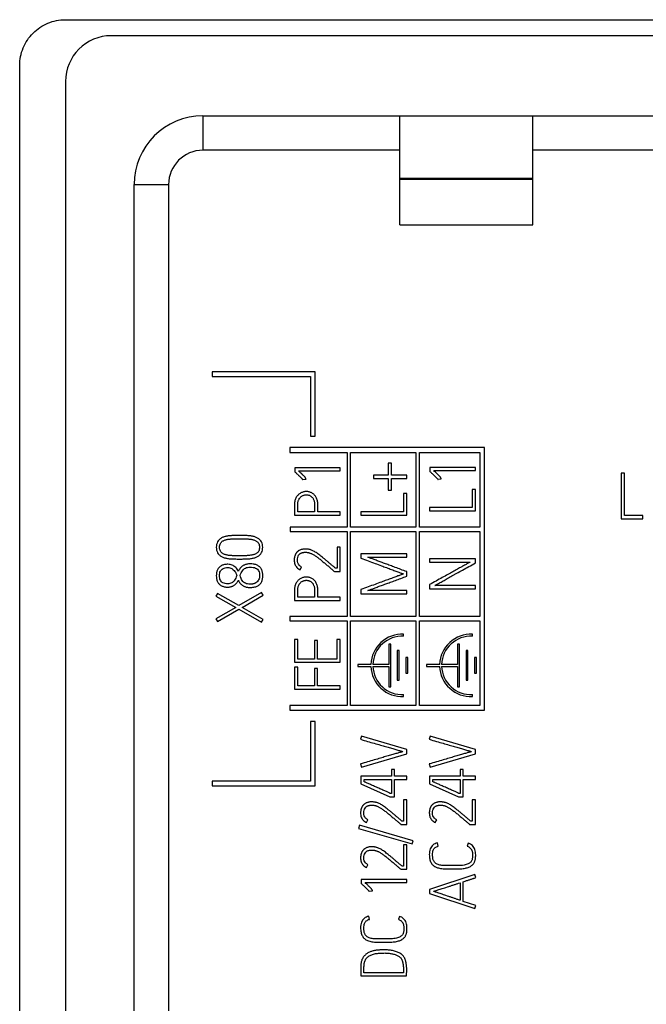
# Model space of a CAD drawing. Extents: x 0 to 594, y 0 to 420.
# Drawn here: x 399.5 to 426.86, y 274.52 to 317.52 of the extents above; entities that cross this region are included whole.
import ezdxf

# ---------------------------------------------------------------- set-up
doc = ezdxf.new("R2010")
doc.units = 0
doc.header["$LTSCALE"] = 32.67
doc.layers.add('15000_BACK', color=7, linetype='CONTINUOUS')
doc.layers.add('15500_BACK_LABELING', color=7, linetype='CONTINUOUS')

msp = doc.modelspace()

# ---------------------------------------------------------------- linework, layer by layer
at = {"layer": '15000_BACK', "color": 7, "linetype": 'CONTINUOUS'}
for p, q in [((401.49, 317.52), (525.706, 317.52)), ((524.198, 316.82), (403.498, 316.82)), ((399.498, 233.52), (399.498, 315.52)), ((401.498, 314.82), (401.498, 234.22)), ((407.498, 313.32), (519.698, 313.32)), ((407.498, 313.32), (407.498, 311.82)), ((416.098, 308.557), (416.098, 313.32)), ((421.898, 308.557), (421.898, 313.32)), ((416.098, 311.82), (407.498, 311.82)), ((505.098, 311.82), (421.898, 311.82)), ((416.098, 310.601), (421.898, 310.601)), ((416.098, 310.556), (421.898, 310.556)), ((404.498, 310.32), (405.998, 310.32)), ((404.498, 238.72), (404.498, 310.32)), ((405.998, 310.32), (405.998, 238.72)), ((416.098, 308.557), (421.898, 308.557))]:
    msp.add_line(p, q, dxfattribs=at)
for centre, radius in [((403.498, 314.82), 2), ((407.498, 310.32), 3), ((407.498, 310.32), 1.5)]:
    msp.add_arc(centre, radius, 90, 180, dxfattribs=at)
at = {"layer": '15000_BACK', "color": 7, "linetype": 'CONTINUOUS', "start_tangent": (0, 3.147849), "end_tangent": (3.134901, 0)}
msp.add_spline([(399.498, 315.52), (399.536, 315.911), (399.649, 316.286), (399.833, 316.632), (400.081, 316.935), (400.382, 317.183), (400.727, 317.368), (401.1, 317.481), (401.49, 317.52)], degree=3, dxfattribs=at)
at = {"layer": '15500_BACK_LABELING', "color": 7, "linetype": 'CONTINUOUS'}
for p, q in [((412.395, 302.135), (407.895, 302.135)), ((407.895, 302.135), (407.895, 301.935)), ((407.895, 301.935), (412.195, 301.935)), ((412.195, 301.935), (412.195, 299.335)), ((412.395, 299.335), (412.395, 302.135)), ((412.195, 299.335), (412.395, 299.335)), ((419.795, 298.835), (411.295, 298.835)), ((411.295, 298.835), (411.295, 298.625)), ((411.295, 298.625), (413.795, 298.625)), ((413.795, 298.625), (413.795, 295.364)), ((413.944, 298.625), (416.795, 298.625)), ((413.944, 295.364), (413.944, 298.625)), ((416.795, 298.625), (416.795, 295.364)), ((416.952, 298.625), (419.595, 298.625)), ((416.952, 295.364), (416.952, 298.625)), ((419.595, 298.625), (419.595, 295.364)), ((419.795, 287.364), (419.795, 298.835)), ((415.735, 298.153), (415.593, 298.153)), ((415.593, 298.153), (415.593, 297.626)), ((415.735, 297.626), (415.735, 298.153)), ((413.498, 297.952), (411.506, 297.952)), ((411.506, 297.952), (411.506, 297.777)), ((411.506, 297.777), (411.528, 297.757)), ((411.678, 297.813), (413.498, 297.813)), ((413.498, 297.813), (413.498, 297.952)), ((415.593, 297.626), (414.95, 297.626)), ((414.95, 297.626), (414.95, 297.487)), ((416.395, 297.626), (415.735, 297.626)), ((416.395, 297.487), (416.395, 297.626)), ((419.398, 297.966), (417.406, 297.966)), ((417.406, 297.966), (417.406, 297.791)), ((417.406, 297.791), (417.428, 297.772)), ((417.578, 297.827), (419.398, 297.827)), ((419.398, 297.827), (419.398, 297.966)), ((425.908, 297.717), (425.767, 297.717)), ((425.767, 297.717), (425.767, 295.72)), ((425.908, 295.861), (425.908, 297.717)), ((411.858, 297.441), (412, 297.45)), ((411.864, 297.425), (411.858, 297.441)), ((414.95, 297.487), (415.593, 297.487)), ((415.593, 297.487), (415.593, 296.966)), ((415.735, 297.487), (416.395, 297.487)), ((415.735, 296.966), (415.735, 297.487)), ((417.758, 297.455), (417.9, 297.464)), ((417.764, 297.439), (417.758, 297.455)), ((415.593, 296.966), (415.735, 296.966)), ((416.395, 296.821), (416.254, 296.821)), ((416.254, 296.821), (416.254, 296.028)), ((416.395, 295.887), (416.395, 296.821)), ((419.395, 297.009), (419.254, 297.009)), ((419.254, 297.009), (419.254, 296.215)), ((419.395, 296.074), (419.395, 297.009)), ((411.495, 296.348), (411.495, 295.888)), ((411.636, 296.029), (411.636, 296.348)), ((412.372, 296.348), (412.372, 296.029)), ((412.513, 296.029), (412.513, 296.348)), ((411.495, 295.888), (413.495, 295.888)), ((412.372, 296.029), (411.636, 296.029)), ((413.495, 296.029), (412.513, 296.029)), ((413.495, 295.888), (413.495, 296.029)), ((416.254, 296.028), (414.398, 296.028)), ((414.398, 296.028), (414.398, 295.887)), ((414.398, 295.887), (416.395, 295.887)), ((419.254, 296.215), (417.398, 296.215)), ((417.398, 296.215), (417.398, 296.074)), ((417.398, 296.074), (419.395, 296.074)), ((426.702, 295.861), (425.908, 295.861)), ((426.702, 295.72), (426.702, 295.861)), ((425.767, 295.72), (426.702, 295.72)), ((409.113, 294.99), (409.083, 294.99)), ((413.795, 295.364), (411.307, 295.364)), ((411.307, 295.364), (411.307, 295.164)), ((411.307, 295.164), (413.795, 295.164)), ((413.795, 295.164), (413.795, 291.463)), ((416.795, 295.364), (413.944, 295.364)), ((413.944, 295.164), (416.795, 295.164)), ((413.944, 291.463), (413.944, 295.164)), ((416.795, 295.164), (416.795, 291.463)), ((419.595, 295.364), (416.952, 295.364)), ((416.952, 295.164), (419.595, 295.164)), ((416.952, 291.463), (416.952, 295.164)), ((419.595, 295.164), (419.595, 291.463)), ((409.083, 294.852), (409.113, 294.852)), ((413.495, 294.486), (413.356, 294.486)), ((413.356, 294.486), (413.356, 293.56)), ((413.495, 293.421), (413.495, 294.486)), ((416.395, 294.187), (414.395, 294.187)), ((414.395, 294.187), (414.395, 294.006)), ((416.395, 294.045), (416.395, 294.187)), ((409.113, 294.108), (409.083, 294.108)), ((409.083, 293.967), (409.113, 293.967)), ((414.7, 294.045), (416.395, 294.045)), ((419.395, 293.97), (417.395, 293.97)), ((417.395, 293.97), (417.395, 293.829)), ((417.395, 293.829), (419.165, 293.829)), ((419.395, 293.795), (419.395, 293.97)), ((411.742, 293.496), (411.806, 293.621)), ((413.22, 293.438), (413.24, 293.421)), ((413.24, 293.421), (413.495, 293.421)), ((413.356, 293.56), (413.29, 293.56)), ((416.395, 293.213), (416.395, 293.415)), ((417.395, 292.85), (417.395, 292.669)), ((408.134, 292.466), (408.064, 292.341)), ((409.071, 291.933), (408.134, 292.466)), ((410.059, 292.508), (409.071, 291.933)), ((410.128, 292.385), (410.059, 292.508)), ((411.495, 292.614), (411.495, 292.153)), ((411.636, 292.295), (411.636, 292.614)), ((412.372, 292.614), (412.372, 292.295)), ((412.513, 292.295), (412.513, 292.614)), ((414.395, 292.63), (414.395, 292.453)), ((414.395, 292.453), (416.395, 292.453)), ((416.395, 292.594), (414.706, 292.594)), ((416.395, 292.453), (416.395, 292.594)), ((417.395, 292.669), (419.395, 292.669)), ((419.395, 292.808), (417.62, 292.808)), ((419.395, 292.669), (419.395, 292.808)), ((408.064, 292.341), (408.93, 291.85)), ((409.21, 291.853), (410.128, 292.385)), ((411.495, 292.153), (413.495, 292.153)), ((412.372, 292.295), (411.636, 292.295)), ((413.495, 292.295), (412.513, 292.295)), ((413.495, 292.153), (413.495, 292.295)), ((408.93, 291.85), (408.064, 291.351)), ((408.134, 291.232), (409.069, 291.772)), ((409.069, 291.772), (410.059, 291.209)), ((410.128, 291.331), (409.21, 291.853)), ((408.064, 291.351), (408.134, 291.232)), ((410.059, 291.209), (410.128, 291.331)), ((413.795, 291.463), (411.295, 291.463)), ((411.295, 291.463), (411.295, 291.264)), ((411.295, 291.264), (413.795, 291.264)), ((413.795, 291.264), (413.795, 287.562)), ((416.795, 291.463), (413.944, 291.463)), ((413.944, 291.264), (416.795, 291.264)), ((413.944, 287.562), (413.944, 291.264)), ((416.795, 291.264), (416.795, 287.562)), ((419.595, 291.463), (416.952, 291.463)), ((416.952, 291.264), (419.595, 291.264)), ((416.952, 287.562), (416.952, 291.264)), ((419.595, 291.264), (419.595, 287.562)), ((411.636, 290.454), (411.495, 290.454)), ((411.495, 290.454), (411.495, 289.459)), ((411.636, 289.597), (411.636, 290.454)), ((412.507, 290.402), (412.369, 290.402)), ((412.369, 290.402), (412.369, 289.597)), ((412.507, 289.597), (412.507, 290.402)), ((413.489, 290.454), (413.351, 290.454)), ((413.351, 290.454), (413.351, 289.597)), ((413.489, 289.459), (413.489, 290.454)), ((415.702, 290.255), (415.617, 290.255)), ((415.617, 290.255), (415.617, 289.362)), ((415.702, 288.385), (415.702, 290.255)), ((416.263, 290.593), (416.263, 290.678)), ((418.702, 290.255), (418.617, 290.255)), ((418.617, 290.255), (418.617, 289.362)), ((418.702, 288.385), (418.702, 290.255)), ((419.265, 290.593), (419.265, 290.678)), ((416.072, 289.966), (415.987, 289.966)), ((415.987, 289.966), (415.987, 288.674)), ((416.072, 288.674), (416.072, 289.966)), ((419.072, 289.966), (418.987, 289.966)), ((418.987, 289.966), (418.987, 288.674)), ((419.072, 288.674), (419.072, 289.966)), ((411.495, 289.459), (413.489, 289.459)), ((412.369, 289.597), (411.636, 289.597)), ((413.351, 289.597), (412.507, 289.597)), ((416.442, 289.66), (416.357, 289.66)), ((416.357, 289.66), (416.357, 288.98)), ((416.442, 288.98), (416.442, 289.66)), ((419.442, 289.66), (419.357, 289.66)), ((419.357, 289.66), (419.357, 288.98)), ((419.442, 288.98), (419.442, 289.66)), ((411.636, 289.237), (411.495, 289.237)), ((411.495, 289.237), (411.495, 288.285)), ((411.636, 288.427), (411.636, 289.237)), ((412.507, 289.187), (412.369, 289.187)), ((412.369, 289.187), (412.369, 288.427)), ((412.507, 288.427), (412.507, 289.187)), ((414.836, 289.362), (414.257, 289.362)), ((414.257, 289.362), (414.257, 289.277)), ((414.257, 289.277), (414.836, 289.277)), ((415.617, 289.362), (414.921, 289.362)), ((414.921, 289.277), (415.617, 289.277)), ((415.617, 289.277), (415.617, 288.385)), ((416.357, 288.98), (416.442, 288.98)), ((417.836, 289.362), (417.257, 289.362)), ((417.257, 289.362), (417.257, 289.277)), ((417.257, 289.277), (417.836, 289.277)), ((418.617, 289.362), (417.921, 289.362)), ((417.921, 289.277), (418.617, 289.277)), ((418.617, 289.277), (418.617, 288.385)), ((419.357, 288.98), (419.442, 288.98)), ((415.987, 288.674), (416.072, 288.674)), ((418.987, 288.674), (419.072, 288.674)), ((411.495, 288.285), (413.489, 288.285)), ((412.369, 288.427), (411.636, 288.427)), ((413.489, 288.427), (412.507, 288.427)), ((413.489, 288.285), (413.489, 288.427)), ((415.617, 288.385), (415.702, 288.385)), ((418.617, 288.385), (418.702, 288.385)), ((416.263, 287.961), (416.263, 288.047)), ((419.265, 287.962), (419.265, 288.047)), ((413.795, 287.562), (411.295, 287.562)), ((411.295, 287.562), (411.295, 287.364)), ((411.295, 287.364), (419.795, 287.364)), ((416.795, 287.562), (413.944, 287.562)), ((419.595, 287.562), (416.952, 287.562)), ((412.395, 286.864), (412.195, 286.864)), ((412.195, 286.864), (412.195, 284.264)), ((412.395, 284.064), (412.395, 286.864)), ((414.42, 286.228), (414.381, 286.092)), ((416.395, 285.654), (414.42, 286.228)), ((417.42, 286.228), (417.381, 286.092)), ((419.395, 285.654), (417.42, 286.228)), ((416.395, 285.46), (416.395, 285.654)), ((419.395, 285.46), (419.395, 285.654)), ((414.42, 284.883), (416.395, 285.46)), ((417.42, 284.883), (419.395, 285.46)), ((414.381, 285.019), (414.42, 284.883)), ((415.865, 284.772), (415.726, 284.772)), ((415.726, 284.772), (415.726, 284.478)), ((415.865, 284.478), (415.865, 284.772)), ((417.381, 285.019), (417.42, 284.883)), ((418.865, 284.772), (418.726, 284.772)), ((418.726, 284.772), (418.726, 284.478)), ((418.865, 284.478), (418.865, 284.772)), ((412.195, 284.264), (407.895, 284.264)), ((407.895, 284.264), (407.895, 284.064)), ((415.726, 284.478), (414.395, 284.478)), ((414.395, 284.478), (414.395, 284.148)), ((414.534, 284.336), (415.726, 284.336)), ((414.534, 284.239), (414.534, 284.336)), ((415.726, 284.336), (415.726, 283.726)), ((416.395, 284.478), (415.865, 284.478)), ((415.865, 284.336), (416.395, 284.336)), ((415.865, 283.587), (415.865, 284.336)), ((416.395, 284.336), (416.395, 284.478)), ((418.726, 284.478), (417.395, 284.478)), ((417.395, 284.478), (417.395, 284.148)), ((417.534, 284.336), (418.726, 284.336)), ((417.534, 284.239), (417.534, 284.336)), ((418.726, 284.336), (418.726, 283.726)), ((419.395, 284.478), (418.865, 284.478)), ((418.865, 284.336), (419.395, 284.336)), ((418.865, 283.587), (418.865, 284.336)), ((419.395, 284.336), (419.395, 284.478)), ((407.895, 284.064), (412.395, 284.064)), ((414.395, 284.148), (415.66, 283.587)), ((417.395, 284.148), (418.66, 283.587)), ((415.66, 283.587), (415.865, 283.587)), ((415.726, 283.726), (415.69, 283.726)), ((416.395, 283.443), (416.256, 283.443)), ((416.256, 283.443), (416.256, 282.517)), ((416.395, 282.378), (416.395, 283.443)), ((418.66, 283.587), (418.865, 283.587)), ((418.726, 283.726), (418.69, 283.726)), ((419.395, 283.443), (419.256, 283.443)), ((419.256, 283.443), (419.256, 282.517)), ((419.395, 282.378), (419.395, 283.443)), ((414.642, 282.453), (414.706, 282.578)), ((416.256, 282.517), (416.19, 282.517)), ((417.642, 282.453), (417.706, 282.578)), ((419.256, 282.517), (419.19, 282.517)), ((414.337, 282.336), (414.298, 282.2)), ((414.298, 282.2), (416.642, 281.526)), ((416.681, 281.662), (414.337, 282.336)), ((416.12, 282.395), (416.14, 282.378)), ((416.14, 282.378), (416.395, 282.378)), ((419.12, 282.395), (419.14, 282.378)), ((419.14, 282.378), (419.395, 282.378)), ((416.642, 281.526), (416.681, 281.662)), ((416.395, 281.482), (416.256, 281.482)), ((416.256, 281.482), (416.256, 280.556)), ((416.395, 280.417), (416.395, 281.482)), ((417.775, 281.429), (417.742, 281.565)), ((419.079, 281.562), (419.032, 281.432)), ((414.642, 280.492), (414.706, 280.617)), ((416.12, 280.434), (416.14, 280.417)), ((416.14, 280.417), (416.395, 280.417)), ((416.256, 280.556), (416.19, 280.556)), ((418.629, 280.578), (418.102, 280.578)), ((418.102, 280.436), (418.629, 280.436)), ((416.398, 279.973), (414.406, 279.973)), ((414.406, 279.973), (414.406, 279.798)), ((416.398, 279.834), (416.398, 279.973)), ((419.364, 280.187), (417.392, 279.54)), ((419.409, 280.051), (419.364, 280.187)), ((414.406, 279.798), (414.428, 279.779)), ((414.578, 279.834), (416.398, 279.834)), ((417.392, 279.54), (417.392, 279.363)), ((418.726, 279.826), (418.726, 279.063)), ((418.868, 279.016), (418.868, 279.873)), ((414.758, 279.463), (414.9, 279.471)), ((414.764, 279.446), (414.758, 279.463)), ((417.392, 279.363), (419.364, 278.7)), ((419.409, 278.833), (418.868, 279.016)), ((419.364, 278.7), (419.409, 278.833)), ((414.775, 278.228), (414.742, 278.364)), ((416.079, 278.361), (416.032, 278.231)), ((415.629, 277.377), (415.102, 277.377)), ((415.102, 277.235), (415.629, 277.235)), ((414.387, 276.062), (414.389, 275.757)), ((414.531, 275.898), (414.531, 276.117)), ((414.389, 275.757), (416.381, 275.757)), ((416.251, 275.898), (414.531, 275.898))]:
    msp.add_line(p, q, dxfattribs=at)
for centre, radius, start, end in [((416.195, 289.32), 1.36, 87.134, 178.2092), ((416.195, 289.32), 1.275, 86.9428, 178.0898), ((419.195, 289.32), 1.36, 87.0496, 178.2092), ((419.195, 289.32), 1.275, 86.8528, 178.0898), ((416.195, 289.32), 1.36, 181.7908, 272.866), ((416.195, 289.32), 1.275, 181.9102, 273.0572), ((419.195, 289.32), 1.36, 181.7908, 272.9504), ((419.195, 289.32), 1.275, 181.9102, 273.1472)]:
    msp.add_arc(centre, radius, start, end, dxfattribs=at)
for points, knots in [([(411.528, 297.757), (411.541, 297.747), (411.566, 297.724), (411.603, 297.69), (411.64, 297.655), (411.677, 297.621), (411.712, 297.588), (411.744, 297.557), (411.774, 297.528), (411.8, 297.501), (411.823, 297.476), (411.841, 297.455), (411.855, 297.438), (411.861, 297.429), (411.864, 297.425)], [0, 0, 0, 0, 0.105791, 0.21294, 0.32145, 0.427863, 0.528725, 0.624043, 0.712438, 0.792558, 0.86445, 0.92469, 0.969837, 1, 1, 1, 1]), ([(412, 297.45), (412, 297.452), (411.999, 297.458), (411.997, 297.468), (411.994, 297.48), (411.987, 297.495), (411.974, 297.514), (411.955, 297.538), (411.93, 297.567), (411.898, 297.601), (411.857, 297.643), (411.807, 297.691), (411.747, 297.749), (411.702, 297.791), (411.678, 297.813)], [0, 0, 0, 0, 0.016663, 0.036768, 0.060496, 0.092617, 0.138787, 0.199552, 0.277115, 0.3736, 0.489098, 0.629203, 0.799496, 1, 1, 1, 1]), ([(417.428, 297.772), (417.441, 297.761), (417.466, 297.738), (417.503, 297.704), (417.54, 297.669), (417.577, 297.635), (417.612, 297.602), (417.644, 297.571), (417.674, 297.542), (417.7, 297.515), (417.723, 297.49), (417.741, 297.469), (417.755, 297.452), (417.761, 297.443), (417.764, 297.439)], [0, 0, 0, 0, 0.105791, 0.21294, 0.32145, 0.427863, 0.528725, 0.624043, 0.712438, 0.792558, 0.86445, 0.92469, 0.969837, 1, 1, 1, 1]), ([(417.9, 297.464), (417.9, 297.466), (417.899, 297.472), (417.897, 297.482), (417.894, 297.494), (417.887, 297.509), (417.874, 297.528), (417.855, 297.552), (417.83, 297.581), (417.798, 297.615), (417.757, 297.657), (417.707, 297.705), (417.647, 297.763), (417.602, 297.805), (417.578, 297.827)], [0, 0, 0, 0, 0.016663, 0.036768, 0.060496, 0.092617, 0.138787, 0.199552, 0.277115, 0.3736, 0.489098, 0.629203, 0.799496, 1, 1, 1, 1]), ([(412.513, 296.348), (412.513, 296.403), (412.504, 296.509), (412.452, 296.655), (412.381, 296.753), (412.313, 296.815), (412.26, 296.851), (412.203, 296.879), (412.143, 296.899), (412.08, 296.912), (412.016, 296.916), (411.952, 296.912), (411.888, 296.899), (411.826, 296.879), (411.766, 296.852), (411.71, 296.816), (411.659, 296.772), (411.612, 296.721), (411.572, 296.661), (411.539, 296.593), (411.513, 296.518), (411.498, 296.436), (411.495, 296.378), (411.495, 296.348)], [0, 0, 0, 0, 0.09686, 0.184683, 0.269632, 0.308091, 0.345615, 0.382953, 0.420178, 0.457259, 0.494821, 0.532654, 0.570535, 0.609051, 0.64782, 0.686552, 0.725938, 0.766335, 0.808226, 0.852366, 0.898755, 0.947667, 1, 1, 1, 1]), ([(411.636, 296.348), (411.636, 296.371), (411.639, 296.414), (411.649, 296.476), (411.668, 296.532), (411.693, 296.583), (411.722, 296.627), (411.756, 296.666), (411.794, 296.7), (411.835, 296.727), (411.879, 296.747), (411.924, 296.762), (411.97, 296.771), (412.016, 296.774), (412.061, 296.771), (412.105, 296.762), (412.147, 296.749), (412.189, 296.729), (412.227, 296.703), (412.262, 296.67), (412.293, 296.632), (412.32, 296.588), (412.343, 296.538), (412.36, 296.481), (412.37, 296.417), (412.372, 296.372), (412.372, 296.348)], [0, 0, 0, 0, 0.053647, 0.103346, 0.149977, 0.194217, 0.236442, 0.277366, 0.317149, 0.355906, 0.394399, 0.432388, 0.469458, 0.506182, 0.541309, 0.576504, 0.612322, 0.648506, 0.685021, 0.722671, 0.761783, 0.802714, 0.846164, 0.892892, 0.943917, 1, 1, 1, 1]), ([(409.083, 294.99), (409.051, 294.99), (408.989, 294.99), (408.898, 294.989), (408.81, 294.988), (408.727, 294.985), (408.646, 294.978), (408.57, 294.969), (408.498, 294.956), (408.431, 294.938), (408.367, 294.915), (408.308, 294.887), (408.254, 294.851), (408.193, 294.798), (408.132, 294.718), (408.091, 294.605), (408.08, 294.48), (408.091, 294.355), (408.132, 294.241), (408.193, 294.162), (408.254, 294.109), (408.308, 294.073), (408.367, 294.044), (408.431, 294.022), (408.498, 294.003), (408.57, 293.989), (408.646, 293.979), (408.727, 293.972), (408.81, 293.969), (408.898, 293.968), (408.989, 293.967), (409.051, 293.967), (409.083, 293.967)], [0, 0, 0, 0, 0.037, 0.072674, 0.107023, 0.139945, 0.171373, 0.201365, 0.229978, 0.257341, 0.283631, 0.309141, 0.334352, 0.359716, 0.404043, 0.449651, 0.499909, 0.550168, 0.595776, 0.640103, 0.665467, 0.690678, 0.716188, 0.742498, 0.769909, 0.798579, 0.828609, 0.860053, 0.892977, 0.927326, 0.963, 1, 1, 1, 1]), ([(409.113, 293.967), (409.144, 293.967), (409.206, 293.967), (409.297, 293.968), (409.384, 293.969), (409.467, 293.972), (409.547, 293.979), (409.622, 293.989), (409.694, 294.003), (409.762, 294.022), (409.826, 294.044), (409.885, 294.073), (409.939, 294.11), (409.999, 294.165), (410.061, 294.242), (410.101, 294.356), (410.113, 294.479), (410.101, 294.603), (410.06, 294.715), (410, 294.792), (409.939, 294.845), (409.885, 294.882), (409.826, 294.911), (409.762, 294.934), (409.694, 294.953), (409.622, 294.968), (409.547, 294.978), (409.467, 294.985), (409.384, 294.988), (409.297, 294.989), (409.206, 294.99), (409.144, 294.99), (409.113, 294.99)], [0, 0, 0, 0, 0.037081, 0.072709, 0.106887, 0.139635, 0.171018, 0.201103, 0.229882, 0.257398, 0.283809, 0.30947, 0.33498, 0.360844, 0.404857, 0.450299, 0.500629, 0.550357, 0.595459, 0.639376, 0.664876, 0.690285, 0.716026, 0.742541, 0.770106, 0.798897, 0.828982, 0.860365, 0.893113, 0.927291, 0.962919, 1, 1, 1, 1]), ([(409.083, 294.108), (409.054, 294.108), (408.997, 294.108), (408.914, 294.109), (408.834, 294.111), (408.758, 294.113), (408.686, 294.118), (408.618, 294.125), (408.554, 294.135), (408.494, 294.149), (408.44, 294.166), (408.389, 294.189), (408.345, 294.217), (408.299, 294.256), (408.256, 294.312), (408.23, 294.391), (408.223, 294.479), (408.23, 294.568), (408.257, 294.647), (408.298, 294.704), (408.345, 294.741), (408.39, 294.769), (408.44, 294.792), (408.494, 294.81), (408.554, 294.824), (408.618, 294.834), (408.686, 294.841), (408.758, 294.846), (408.834, 294.849), (408.914, 294.85), (408.997, 294.851), (409.054, 294.852), (409.083, 294.852)], [0, 0, 0, 0, 0.041187, 0.080623, 0.118311, 0.154266, 0.188527, 0.221131, 0.25189, 0.280691, 0.307711, 0.333366, 0.358284, 0.382981, 0.418354, 0.456464, 0.500192, 0.54334, 0.581449, 0.617292, 0.641565, 0.666366, 0.692112, 0.719246, 0.748099, 0.778869, 0.811473, 0.845734, 0.881689, 0.919377, 0.958813, 1, 1, 1, 1]), ([(409.113, 294.852), (409.141, 294.852), (409.196, 294.851), (409.277, 294.85), (409.356, 294.849), (409.432, 294.846), (409.504, 294.841), (409.572, 294.833), (409.637, 294.822), (409.697, 294.807), (409.753, 294.789), (409.805, 294.766), (409.85, 294.737), (409.896, 294.698), (409.937, 294.643), (409.963, 294.566), (409.97, 294.479), (409.963, 294.393), (409.937, 294.314), (409.896, 294.258), (409.85, 294.22), (409.805, 294.191), (409.753, 294.169), (409.697, 294.152), (409.637, 294.137), (409.572, 294.127), (409.504, 294.119), (409.432, 294.113), (409.356, 294.111), (409.277, 294.109), (409.196, 294.108), (409.141, 294.108), (409.113, 294.108)], [0, 0, 0, 0, 0.039891, 0.078611, 0.116162, 0.152269, 0.186688, 0.219468, 0.250571, 0.280023, 0.307988, 0.334569, 0.360079, 0.385038, 0.419886, 0.457178, 0.499614, 0.54278, 0.580487, 0.615454, 0.640364, 0.665758, 0.692189, 0.720042, 0.749441, 0.780532, 0.813312, 0.847731, 0.883838, 0.921389, 0.960109, 1, 1, 1, 1]), ([(413.29, 293.56), (413.254, 293.59), (413.184, 293.649), (413.08, 293.737), (412.979, 293.824), (412.88, 293.907), (412.785, 293.986), (412.694, 294.061), (412.607, 294.129), (412.524, 294.191), (412.445, 294.245), (412.371, 294.292), (412.302, 294.329), (412.244, 294.353), (412.195, 294.37), (412.153, 294.382), (412.108, 294.391), (412.061, 294.398), (412.014, 294.402), (411.965, 294.404), (411.913, 294.402), (411.86, 294.395), (411.807, 294.384), (411.755, 294.369), (411.707, 294.346), (411.669, 294.323), (411.64, 294.301), (411.62, 294.282), (411.598, 294.261), (411.578, 294.238), (411.559, 294.21), (411.541, 294.179), (411.526, 294.145), (411.512, 294.107), (411.5, 294.067), (411.49, 294.022), (411.485, 293.972), (411.482, 293.878), (411.499, 293.743), (411.593, 293.591), (411.688, 293.52), (411.742, 293.496)], [0, 0, 0, 0, 0.048004, 0.095097, 0.141278, 0.185999, 0.228718, 0.269437, 0.307815, 0.343526, 0.376603, 0.406725, 0.433635, 0.457492, 0.472108, 0.48732, 0.503186, 0.519426, 0.535765, 0.552259, 0.57073, 0.589215, 0.607835, 0.62639, 0.644811, 0.663394, 0.672373, 0.68198, 0.692247, 0.70311, 0.714574, 0.726746, 0.739692, 0.753474, 0.768167, 0.783918, 0.800939, 0.819353, 0.881523, 0.938661, 1, 1, 1, 1]), ([(411.806, 293.621), (411.768, 293.638), (411.7, 293.688), (411.634, 293.796), (411.618, 293.918), (411.629, 294.033), (411.669, 294.133), (411.725, 294.191), (411.774, 294.221), (411.809, 294.237), (411.846, 294.248), (411.884, 294.256), (411.924, 294.261), (411.964, 294.262), (412.004, 294.261), (412.044, 294.257), (412.083, 294.251), (412.12, 294.243), (412.155, 294.234), (412.193, 294.222), (412.236, 294.204), (412.285, 294.179), (412.339, 294.147), (412.396, 294.11), (412.455, 294.07), (412.517, 294.025), (412.58, 293.978), (412.644, 293.927), (412.709, 293.875), (412.773, 293.821), (412.837, 293.767), (412.9, 293.714), (412.96, 293.662), (413.019, 293.612), (413.075, 293.564), (413.127, 293.518), (413.176, 293.476), (413.206, 293.45), (413.22, 293.438)], [0, 0, 0, 0, 0.051647, 0.09943, 0.150945, 0.199195, 0.240637, 0.2798, 0.295394, 0.310938, 0.326681, 0.342661, 0.358816, 0.375251, 0.391744, 0.408047, 0.424226, 0.439924, 0.454758, 0.468767, 0.488525, 0.511149, 0.536757, 0.564665, 0.594142, 0.625206, 0.657561, 0.690904, 0.725249, 0.759827, 0.793857, 0.827339, 0.86001, 0.891601, 0.922115, 0.950752, 0.976714, 1, 1, 1, 1]), ([(409.049, 293.44), (409.033, 293.47), (408.997, 293.526), (408.931, 293.6), (408.856, 293.659), (408.773, 293.704), (408.684, 293.731), (408.57, 293.74), (408.442, 293.728), (408.308, 293.685), (408.204, 293.607), (408.132, 293.502), (408.089, 293.376), (408.077, 293.238), (408.089, 293.101), (408.131, 292.976), (408.201, 292.872), (408.303, 292.793), (408.435, 292.748), (408.552, 292.739), (408.644, 292.742), (408.702, 292.751), (408.755, 292.766), (408.803, 292.785), (408.846, 292.808), (408.886, 292.835), (408.921, 292.865), (408.953, 292.897), (408.98, 292.931), (409.005, 292.967), (409.027, 293.002), (409.04, 293.025), (409.046, 293.037)], [0, 0, 0, 0, 0.036829, 0.072071, 0.106717, 0.14056, 0.173528, 0.206913, 0.263507, 0.312364, 0.357243, 0.401617, 0.448149, 0.500007, 0.550801, 0.59675, 0.640851, 0.685369, 0.733652, 0.789587, 0.812102, 0.833052, 0.852704, 0.871332, 0.889113, 0.906252, 0.922881, 0.93906, 0.954927, 0.970433, 0.985444, 1, 1, 1, 1]), ([(409.046, 293.037), (409.053, 293.024), (409.066, 292.997), (409.089, 292.957), (409.115, 292.919), (409.145, 292.882), (409.18, 292.849), (409.218, 292.819), (409.261, 292.792), (409.309, 292.769), (409.361, 292.749), (409.418, 292.734), (409.481, 292.726), (409.586, 292.722), (409.719, 292.731), (409.869, 292.774), (409.984, 292.852), (410.062, 292.96), (410.106, 293.091), (410.119, 293.238), (410.106, 293.384), (410.062, 293.517), (409.984, 293.625), (409.87, 293.703), (409.721, 293.745), (409.588, 293.755), (409.484, 293.751), (409.42, 293.742), (409.362, 293.727), (409.309, 293.706), (409.261, 293.682), (409.218, 293.653), (409.18, 293.621), (409.146, 293.587), (409.117, 293.551), (409.092, 293.514), (409.069, 293.477), (409.055, 293.452), (409.049, 293.44)], [0, 0, 0, 0, 0.014951, 0.030121, 0.04558, 0.061245, 0.077127, 0.093416, 0.110232, 0.127706, 0.14601, 0.165498, 0.186621, 0.209613, 0.269658, 0.31977, 0.363394, 0.405432, 0.449999, 0.500341, 0.551193, 0.59605, 0.63817, 0.68171, 0.731529, 0.791063, 0.814108, 0.835405, 0.855207, 0.873879, 0.891697, 0.908862, 0.9254, 0.941281, 0.956664, 0.971598, 0.986029, 1, 1, 1, 1]), ([(414.395, 294.006), (414.502, 293.967), (414.709, 293.891), (415.008, 293.78), (415.237, 293.693), (415.404, 293.631), (415.517, 293.59), (415.627, 293.549), (415.732, 293.51), (415.832, 293.473), (415.923, 293.439), (416.007, 293.408), (416.081, 293.38), (416.144, 293.357), (416.194, 293.339), (416.229, 293.327), (416.247, 293.321), (416.254, 293.318)], [0, 0, 0, 0, 0.172856, 0.333623, 0.482302, 0.543591, 0.604043, 0.663657, 0.720959, 0.774475, 0.824205, 0.869357, 0.90914, 0.943554, 0.970979, 0.989794, 1, 1, 1, 1]), ([(416.395, 293.415), (416.31, 293.447), (416.144, 293.508), (415.902, 293.597), (415.713, 293.668), (415.572, 293.72), (415.475, 293.755), (415.379, 293.791), (415.284, 293.826), (415.192, 293.861), (415.104, 293.893), (415.02, 293.925), (414.941, 293.954), (414.869, 293.982), (414.805, 294.006), (414.749, 294.027), (414.715, 294.04), (414.7, 294.045)], [0, 0, 0, 0, 0.150097, 0.292972, 0.428623, 0.485357, 0.542309, 0.599481, 0.655764, 0.710053, 0.762346, 0.812025, 0.858473, 0.901688, 0.940344, 0.973115, 1, 1, 1, 1]), ([(419.165, 293.829), (419.153, 293.823), (419.127, 293.808), (419.08, 293.783), (419.023, 293.751), (418.955, 293.713), (418.879, 293.67), (418.795, 293.624), (418.705, 293.574), (418.609, 293.52), (418.509, 293.465), (418.407, 293.408), (418.303, 293.351), (418.15, 293.266), (417.942, 293.151), (417.674, 293.003), (417.49, 292.902), (417.395, 292.85)], [0, 0, 0, 0, 0.019057, 0.045144, 0.078261, 0.117077, 0.160259, 0.207807, 0.259003, 0.31313, 0.370188, 0.428711, 0.487234, 0.545757, 0.688172, 0.839586, 1, 1, 1, 1]), ([(417.62, 292.808), (417.63, 292.813), (417.656, 292.827), (417.701, 292.852), (417.758, 292.883), (417.825, 292.921), (417.9, 292.964), (417.984, 293.01), (418.074, 293.06), (418.17, 293.114), (418.27, 293.169), (418.373, 293.226), (418.477, 293.285), (418.632, 293.371), (418.842, 293.488), (419.113, 293.639), (419.299, 293.742), (419.395, 293.795)], [0, 0, 0, 0, 0.017881, 0.043036, 0.075471, 0.113785, 0.156579, 0.203853, 0.254825, 0.308715, 0.365522, 0.423995, 0.482881, 0.542179, 0.685414, 0.838021, 1, 1, 1, 1]), ([(408.589, 292.882), (408.55, 292.883), (408.475, 292.887), (408.376, 292.917), (408.302, 292.972), (408.255, 293.048), (408.227, 293.137), (408.22, 293.238), (408.228, 293.338), (408.256, 293.429), (408.305, 293.504), (408.38, 293.56), (408.479, 293.589), (408.58, 293.598), (408.676, 293.588), (408.757, 293.555), (408.829, 293.5), (408.892, 293.429), (408.942, 293.343), (408.965, 293.279), (408.974, 293.245)], [0, 0, 0, 0, 0.069713, 0.127152, 0.176945, 0.225843, 0.278556, 0.338273, 0.398893, 0.452279, 0.501817, 0.552177, 0.609616, 0.67862, 0.727533, 0.776293, 0.828133, 0.882754, 0.939379, 1, 1, 1, 1]), ([(409.124, 293.243), (409.136, 293.282), (409.162, 293.356), (409.215, 293.452), (409.278, 293.526), (409.356, 293.577), (409.448, 293.606), (409.561, 293.614), (409.681, 293.606), (409.796, 293.579), (409.882, 293.526), (409.937, 293.447), (409.968, 293.348), (409.976, 293.244), (409.968, 293.143), (409.936, 293.057), (409.902, 293.01), (409.881, 292.99)], [0, 0, 0, 0, 0.081537, 0.151549, 0.212408, 0.269957, 0.330722, 0.398377, 0.490633, 0.564903, 0.625792, 0.683776, 0.74844, 0.824525, 0.887621, 0.944709, 1, 1, 1, 1]), ([(416.254, 293.318), (416.247, 293.315), (416.229, 293.308), (416.194, 293.294), (416.144, 293.275), (416.081, 293.252), (416.007, 293.224), (415.923, 293.192), (415.832, 293.158), (415.732, 293.121), (415.627, 293.082), (415.517, 293.042), (415.404, 293.001), (415.236, 292.942), (415.008, 292.855), (414.709, 292.746), (414.502, 292.67), (414.395, 292.63)], [0, 0, 0, 0, 0.010517, 0.029578, 0.057191, 0.091739, 0.131602, 0.17678, 0.226508, 0.280023, 0.337325, 0.396884, 0.457174, 0.518195, 0.6666, 0.827202, 1, 1, 1, 1]), ([(408.974, 293.245), (408.963, 293.207), (408.938, 293.136), (408.889, 293.043), (408.83, 292.971), (408.76, 292.92), (408.678, 292.889), (408.619, 292.882), (408.589, 292.882)], [0, 0, 0, 0, 0.209737, 0.390555, 0.547835, 0.693416, 0.840967, 1, 1, 1, 1]), ([(409.881, 292.99), (409.875, 292.984), (409.861, 292.971), (409.841, 292.953), (409.821, 292.936), (409.799, 292.921), (409.777, 292.908), (409.752, 292.897), (409.726, 292.887), (409.698, 292.88), (409.667, 292.873), (409.633, 292.869), (409.595, 292.866), (409.531, 292.864), (409.448, 292.871), (409.352, 292.9), (409.272, 292.952), (409.209, 293.028), (409.159, 293.126), (409.135, 293.202), (409.124, 293.243)], [0, 0, 0, 0, 0.02852, 0.055984, 0.08244, 0.108486, 0.134847, 0.16174, 0.189715, 0.219293, 0.250623, 0.284885, 0.323289, 0.365961, 0.477265, 0.575351, 0.666211, 0.761391, 0.871296, 1, 1, 1, 1]), ([(412.513, 292.614), (412.513, 292.669), (412.504, 292.774), (412.452, 292.92), (412.381, 293.019), (412.313, 293.08), (412.26, 293.117), (412.203, 293.145), (412.143, 293.165), (412.08, 293.177), (412.016, 293.181), (411.952, 293.177), (411.888, 293.165), (411.826, 293.145), (411.766, 293.117), (411.71, 293.081), (411.659, 293.038), (411.612, 292.986), (411.572, 292.926), (411.539, 292.859), (411.513, 292.784), (411.498, 292.701), (411.495, 292.643), (411.495, 292.614)], [0, 0, 0, 0, 0.09686, 0.184683, 0.269632, 0.308091, 0.345615, 0.382953, 0.420178, 0.457259, 0.494821, 0.532654, 0.570535, 0.609051, 0.64782, 0.686552, 0.725938, 0.766335, 0.808226, 0.852366, 0.898755, 0.947667, 1, 1, 1, 1]), ([(411.636, 292.614), (411.636, 292.636), (411.639, 292.68), (411.649, 292.742), (411.668, 292.798), (411.693, 292.848), (411.722, 292.893), (411.756, 292.932), (411.794, 292.965), (411.835, 292.992), (411.879, 293.013), (411.924, 293.027), (411.97, 293.036), (412.016, 293.039), (412.061, 293.036), (412.105, 293.028), (412.147, 293.014), (412.189, 292.994), (412.227, 292.968), (412.262, 292.936), (412.293, 292.898), (412.32, 292.853), (412.343, 292.803), (412.36, 292.746), (412.37, 292.682), (412.372, 292.637), (412.372, 292.614)], [0, 0, 0, 0, 0.053647, 0.103346, 0.149977, 0.194217, 0.236442, 0.277366, 0.317149, 0.355906, 0.394399, 0.432388, 0.469458, 0.506182, 0.541309, 0.576504, 0.612322, 0.648506, 0.685021, 0.722671, 0.761783, 0.802714, 0.846164, 0.892892, 0.943917, 1, 1, 1, 1]), ([(414.706, 292.594), (414.721, 292.6), (414.756, 292.612), (414.812, 292.632), (414.877, 292.656), (414.95, 292.683), (415.028, 292.712), (415.112, 292.743), (415.2, 292.776), (415.292, 292.81), (415.387, 292.844), (415.483, 292.879), (415.579, 292.914), (415.718, 292.966), (415.907, 293.034), (416.147, 293.122), (416.311, 293.182), (416.395, 293.213)], [0, 0, 0, 0, 0.027797, 0.061126, 0.099988, 0.14327, 0.189861, 0.23976, 0.292286, 0.346758, 0.403177, 0.460328, 0.516996, 0.573181, 0.708838, 0.851111, 1, 1, 1, 1]), ([(414.381, 286.092), (414.484, 286.062), (414.684, 286.003), (414.975, 285.919), (415.199, 285.855), (415.363, 285.809), (415.473, 285.777), (415.581, 285.746), (415.686, 285.716), (415.785, 285.686), (415.878, 285.659), (415.963, 285.634), (416.039, 285.611), (416.105, 285.593), (416.159, 285.578), (416.199, 285.566), (416.22, 285.56), (416.229, 285.557)], [0, 0, 0, 0, 0.167989, 0.325145, 0.471471, 0.531274, 0.590769, 0.649955, 0.70726, 0.76111, 0.811506, 0.857719, 0.899023, 0.935417, 0.96522, 0.986746, 1, 1, 1, 1]), ([(417.381, 286.092), (417.484, 286.062), (417.684, 286.003), (417.975, 285.919), (418.199, 285.855), (418.363, 285.809), (418.473, 285.777), (418.581, 285.746), (418.686, 285.716), (418.785, 285.686), (418.878, 285.659), (418.963, 285.634), (419.039, 285.611), (419.105, 285.593), (419.159, 285.578), (419.199, 285.566), (419.22, 285.56), (419.229, 285.557)], [0, 0, 0, 0, 0.167989, 0.325145, 0.471471, 0.531274, 0.590769, 0.649955, 0.70726, 0.76111, 0.811506, 0.857719, 0.899023, 0.935417, 0.96522, 0.986746, 1, 1, 1, 1]), ([(416.229, 285.557), (416.22, 285.554), (416.199, 285.548), (416.159, 285.536), (416.105, 285.52), (416.039, 285.5), (415.963, 285.478), (415.878, 285.454), (415.785, 285.427), (415.686, 285.398), (415.581, 285.368), (415.473, 285.337), (415.363, 285.304), (415.199, 285.255), (414.975, 285.191), (414.685, 285.107), (414.485, 285.049), (414.381, 285.019)], [0, 0, 0, 0, 0.013272, 0.034859, 0.06476, 0.101229, 0.142516, 0.188621, 0.238884, 0.292645, 0.349905, 0.409112, 0.468717, 0.528719, 0.675164, 0.832258, 1, 1, 1, 1]), ([(419.229, 285.557), (419.22, 285.554), (419.199, 285.548), (419.159, 285.536), (419.105, 285.52), (419.039, 285.5), (418.963, 285.478), (418.878, 285.454), (418.785, 285.427), (418.686, 285.398), (418.581, 285.368), (418.473, 285.337), (418.363, 285.304), (418.199, 285.255), (417.975, 285.191), (417.685, 285.107), (417.485, 285.049), (417.381, 285.019)], [0, 0, 0, 0, 0.013272, 0.034859, 0.06476, 0.101229, 0.142516, 0.188621, 0.238884, 0.292645, 0.349905, 0.409112, 0.468717, 0.528719, 0.675164, 0.832258, 1, 1, 1, 1]), ([(415.69, 283.726), (415.686, 283.728), (415.672, 283.735), (415.643, 283.748), (415.597, 283.768), (415.539, 283.794), (415.471, 283.825), (415.394, 283.859), (415.311, 283.896), (415.223, 283.935), (415.131, 283.976), (415.039, 284.017), (414.95, 284.057), (414.864, 284.094), (414.785, 284.129), (414.712, 284.161), (414.649, 284.189), (414.597, 284.212), (414.56, 284.228), (414.541, 284.236), (414.534, 284.239)], [0, 0, 0, 0, 0.010734, 0.036404, 0.077011, 0.128795, 0.187998, 0.254619, 0.326966, 0.403344, 0.483752, 0.564544, 0.642072, 0.716335, 0.785641, 0.848294, 0.904294, 0.950045, 0.981947, 1, 1, 1, 1]), ([(418.69, 283.726), (418.686, 283.728), (418.672, 283.735), (418.643, 283.748), (418.597, 283.768), (418.539, 283.794), (418.471, 283.825), (418.394, 283.859), (418.311, 283.896), (418.223, 283.935), (418.131, 283.976), (418.039, 284.017), (417.95, 284.057), (417.864, 284.094), (417.785, 284.129), (417.712, 284.161), (417.649, 284.189), (417.597, 284.212), (417.56, 284.228), (417.541, 284.236), (417.534, 284.239)], [0, 0, 0, 0, 0.010734, 0.036404, 0.077011, 0.128795, 0.187998, 0.254619, 0.326966, 0.403344, 0.483752, 0.564544, 0.642072, 0.716335, 0.785641, 0.848294, 0.904294, 0.950045, 0.981947, 1, 1, 1, 1]), ([(416.19, 282.517), (416.154, 282.547), (416.084, 282.606), (415.98, 282.694), (415.879, 282.781), (415.78, 282.864), (415.685, 282.943), (415.594, 283.018), (415.507, 283.086), (415.424, 283.148), (415.345, 283.202), (415.271, 283.249), (415.202, 283.286), (415.144, 283.31), (415.095, 283.327), (415.053, 283.339), (415.008, 283.348), (414.961, 283.355), (414.914, 283.359), (414.865, 283.361), (414.813, 283.359), (414.76, 283.352), (414.707, 283.341), (414.655, 283.326), (414.607, 283.303), (414.569, 283.28), (414.54, 283.258), (414.52, 283.239), (414.498, 283.218), (414.478, 283.195), (414.459, 283.167), (414.441, 283.136), (414.426, 283.102), (414.412, 283.064), (414.4, 283.024), (414.39, 282.979), (414.385, 282.929), (414.382, 282.835), (414.399, 282.7), (414.493, 282.548), (414.588, 282.477), (414.642, 282.453)], [0, 0, 0, 0, 0.048004, 0.095097, 0.141278, 0.185999, 0.228718, 0.269437, 0.307815, 0.343526, 0.376603, 0.406725, 0.433635, 0.457492, 0.472108, 0.48732, 0.503186, 0.519426, 0.535765, 0.552259, 0.57073, 0.589215, 0.607835, 0.62639, 0.644811, 0.663394, 0.672373, 0.68198, 0.692247, 0.70311, 0.714574, 0.726746, 0.739692, 0.753474, 0.768167, 0.783918, 0.800939, 0.819353, 0.881523, 0.938661, 1, 1, 1, 1]), ([(414.706, 282.578), (414.668, 282.595), (414.6, 282.645), (414.534, 282.753), (414.518, 282.875), (414.529, 282.99), (414.569, 283.09), (414.625, 283.148), (414.674, 283.178), (414.709, 283.194), (414.746, 283.205), (414.784, 283.213), (414.824, 283.218), (414.864, 283.219), (414.904, 283.218), (414.944, 283.214), (414.983, 283.208), (415.02, 283.2), (415.055, 283.191), (415.093, 283.179), (415.136, 283.161), (415.185, 283.136), (415.239, 283.104), (415.296, 283.067), (415.355, 283.027), (415.417, 282.982), (415.48, 282.935), (415.544, 282.884), (415.609, 282.832), (415.673, 282.778), (415.737, 282.724), (415.8, 282.671), (415.86, 282.619), (415.919, 282.569), (415.975, 282.521), (416.027, 282.475), (416.076, 282.433), (416.106, 282.407), (416.12, 282.395)], [0, 0, 0, 0, 0.051647, 0.09943, 0.150945, 0.199195, 0.240637, 0.2798, 0.295394, 0.310938, 0.326681, 0.342661, 0.358816, 0.375251, 0.391744, 0.408047, 0.424226, 0.439924, 0.454758, 0.468767, 0.488525, 0.511149, 0.536757, 0.564665, 0.594142, 0.625206, 0.657561, 0.690904, 0.725249, 0.759827, 0.793857, 0.827339, 0.86001, 0.891601, 0.922115, 0.950752, 0.976714, 1, 1, 1, 1]), ([(419.19, 282.517), (419.154, 282.547), (419.084, 282.606), (418.98, 282.694), (418.879, 282.781), (418.78, 282.864), (418.685, 282.943), (418.594, 283.018), (418.507, 283.086), (418.424, 283.148), (418.345, 283.202), (418.271, 283.249), (418.202, 283.286), (418.144, 283.31), (418.095, 283.327), (418.053, 283.339), (418.008, 283.348), (417.961, 283.355), (417.914, 283.359), (417.865, 283.361), (417.813, 283.359), (417.76, 283.352), (417.707, 283.341), (417.655, 283.326), (417.607, 283.303), (417.569, 283.28), (417.54, 283.258), (417.52, 283.239), (417.498, 283.218), (417.478, 283.195), (417.459, 283.167), (417.441, 283.136), (417.426, 283.102), (417.412, 283.064), (417.4, 283.024), (417.39, 282.979), (417.385, 282.929), (417.382, 282.835), (417.399, 282.7), (417.493, 282.548), (417.588, 282.477), (417.642, 282.453)], [0, 0, 0, 0, 0.048004, 0.095097, 0.141278, 0.185999, 0.228718, 0.269437, 0.307815, 0.343526, 0.376603, 0.406725, 0.433635, 0.457492, 0.472108, 0.48732, 0.503186, 0.519426, 0.535765, 0.552259, 0.57073, 0.589215, 0.607835, 0.62639, 0.644811, 0.663394, 0.672373, 0.68198, 0.692247, 0.70311, 0.714574, 0.726746, 0.739692, 0.753474, 0.768167, 0.783918, 0.800939, 0.819353, 0.881523, 0.938661, 1, 1, 1, 1]), ([(417.706, 282.578), (417.668, 282.595), (417.6, 282.645), (417.534, 282.753), (417.518, 282.875), (417.529, 282.99), (417.569, 283.09), (417.625, 283.148), (417.674, 283.178), (417.709, 283.194), (417.746, 283.205), (417.784, 283.213), (417.824, 283.218), (417.864, 283.219), (417.904, 283.218), (417.944, 283.214), (417.983, 283.208), (418.02, 283.2), (418.055, 283.191), (418.093, 283.179), (418.136, 283.161), (418.185, 283.136), (418.239, 283.104), (418.296, 283.067), (418.355, 283.027), (418.417, 282.982), (418.48, 282.935), (418.544, 282.884), (418.609, 282.832), (418.673, 282.778), (418.737, 282.724), (418.8, 282.671), (418.86, 282.619), (418.919, 282.569), (418.975, 282.521), (419.027, 282.475), (419.076, 282.433), (419.106, 282.407), (419.12, 282.395)], [0, 0, 0, 0, 0.051647, 0.09943, 0.150945, 0.199195, 0.240637, 0.2798, 0.295394, 0.310938, 0.326681, 0.342661, 0.358816, 0.375251, 0.391744, 0.408047, 0.424226, 0.439924, 0.454758, 0.468767, 0.488525, 0.511149, 0.536757, 0.564665, 0.594142, 0.625206, 0.657561, 0.690904, 0.725249, 0.759827, 0.793857, 0.827339, 0.86001, 0.891601, 0.922115, 0.950752, 0.976714, 1, 1, 1, 1]), ([(416.19, 280.556), (416.154, 280.585), (416.084, 280.645), (415.98, 280.733), (415.879, 280.82), (415.78, 280.903), (415.685, 280.982), (415.594, 281.056), (415.507, 281.125), (415.424, 281.187), (415.345, 281.241), (415.271, 281.287), (415.202, 281.324), (415.144, 281.349), (415.095, 281.366), (415.053, 281.378), (415.008, 281.387), (414.961, 281.394), (414.914, 281.398), (414.865, 281.399), (414.813, 281.397), (414.76, 281.391), (414.707, 281.38), (414.655, 281.365), (414.607, 281.342), (414.569, 281.319), (414.54, 281.297), (414.52, 281.278), (414.498, 281.257), (414.478, 281.233), (414.459, 281.206), (414.441, 281.175), (414.426, 281.141), (414.412, 281.103), (414.4, 281.062), (414.39, 281.017), (414.385, 280.968), (414.382, 280.874), (414.399, 280.739), (414.493, 280.586), (414.588, 280.516), (414.642, 280.492)], [0, 0, 0, 0, 0.048004, 0.095097, 0.141278, 0.185999, 0.228718, 0.269437, 0.307815, 0.343526, 0.376603, 0.406725, 0.433635, 0.457492, 0.472108, 0.48732, 0.503186, 0.519426, 0.535765, 0.552259, 0.57073, 0.589215, 0.607835, 0.62639, 0.644811, 0.663394, 0.672373, 0.68198, 0.692247, 0.70311, 0.714574, 0.726746, 0.739692, 0.753474, 0.768167, 0.783918, 0.800939, 0.819353, 0.881523, 0.938661, 1, 1, 1, 1]), ([(414.706, 280.617), (414.668, 280.634), (414.6, 280.684), (414.534, 280.792), (414.518, 280.914), (414.529, 281.029), (414.569, 281.129), (414.625, 281.187), (414.674, 281.217), (414.709, 281.233), (414.746, 281.244), (414.784, 281.252), (414.824, 281.256), (414.864, 281.258), (414.904, 281.257), (414.944, 281.253), (414.983, 281.247), (415.02, 281.239), (415.055, 281.229), (415.093, 281.217), (415.136, 281.2), (415.185, 281.175), (415.239, 281.143), (415.296, 281.106), (415.355, 281.065), (415.417, 281.021), (415.48, 280.974), (415.544, 280.923), (415.609, 280.87), (415.673, 280.816), (415.737, 280.763), (415.8, 280.71), (415.86, 280.658), (415.919, 280.608), (415.975, 280.559), (416.027, 280.514), (416.076, 280.472), (416.106, 280.446), (416.12, 280.434)], [0, 0, 0, 0, 0.051647, 0.09943, 0.150945, 0.199195, 0.240637, 0.2798, 0.295394, 0.310938, 0.326681, 0.342661, 0.358816, 0.375251, 0.391744, 0.408047, 0.424226, 0.439924, 0.454758, 0.468767, 0.488525, 0.511149, 0.536757, 0.564665, 0.594142, 0.625206, 0.657561, 0.690904, 0.725249, 0.759827, 0.793857, 0.827339, 0.86001, 0.891601, 0.922115, 0.950752, 0.976714, 1, 1, 1, 1]), ([(417.742, 281.565), (417.666, 281.556), (417.534, 281.49), (417.4, 281.299), (417.377, 281.077), (417.393, 280.874), (417.449, 280.709), (417.548, 280.58), (417.696, 280.492), (417.885, 280.445), (418.025, 280.436), (418.102, 280.436)], [0, 0, 0, 0, 0.123801, 0.240412, 0.380574, 0.49086, 0.585271, 0.671539, 0.762244, 0.869662, 1, 1, 1, 1]), ([(418.102, 280.578), (418.063, 280.578), (417.99, 280.58), (417.889, 280.591), (417.803, 280.61), (417.732, 280.636), (417.672, 280.669), (417.624, 280.709), (417.588, 280.755), (417.56, 280.807), (417.543, 280.864), (417.533, 280.926), (417.527, 280.992), (417.524, 281.071), (417.529, 281.156), (417.548, 281.242), (417.581, 281.312), (417.632, 281.367), (417.697, 281.407), (417.748, 281.423), (417.775, 281.429)], [0, 0, 0, 0, 0.085742, 0.159774, 0.222767, 0.277326, 0.326121, 0.370573, 0.412831, 0.454786, 0.497898, 0.543345, 0.591486, 0.642568, 0.716164, 0.778931, 0.833299, 0.884719, 0.939115, 1, 1, 1, 1]), ([(418.629, 280.436), (418.67, 280.436), (418.748, 280.438), (418.857, 280.447), (418.954, 280.463), (419.038, 280.485), (419.112, 280.511), (419.176, 280.542), (419.23, 280.577), (419.275, 280.615), (419.311, 280.657), (419.339, 280.7), (419.362, 280.744), (419.379, 280.789), (419.392, 280.835), (419.401, 280.88), (419.405, 280.925), (419.407, 280.969), (419.409, 281.011), (419.41, 281.117), (419.392, 281.279), (419.271, 281.468), (419.149, 281.543), (419.079, 281.562)], [0, 0, 0, 0, 0.067995, 0.12869, 0.182386, 0.230291, 0.27356, 0.312628, 0.34806, 0.380403, 0.410319, 0.438717, 0.4661, 0.492756, 0.518842, 0.544414, 0.569658, 0.594199, 0.617523, 0.639641, 0.769666, 0.881935, 1, 1, 1, 1]), ([(419.032, 281.432), (419.049, 281.426), (419.081, 281.413), (419.124, 281.39), (419.159, 281.361), (419.188, 281.331), (419.213, 281.299), (419.232, 281.265), (419.247, 281.23), (419.257, 281.194), (419.264, 281.158), (419.267, 281.122), (419.27, 281.086), (419.27, 281.045), (419.269, 280.998), (419.266, 280.943), (419.262, 280.887), (419.25, 280.831), (419.226, 280.779), (419.19, 280.73), (419.14, 280.686), (419.075, 280.649), (418.994, 280.617), (418.892, 280.593), (418.769, 280.58), (418.678, 280.578), (418.629, 280.578)], [0, 0, 0, 0, 0.037976, 0.072389, 0.103921, 0.13348, 0.161615, 0.188744, 0.215255, 0.241424, 0.26757, 0.293331, 0.318133, 0.342019, 0.380127, 0.418945, 0.458531, 0.498008, 0.537787, 0.579581, 0.62532, 0.677428, 0.737495, 0.809184, 0.896391, 1, 1, 1, 1]), ([(418.868, 279.873), (418.893, 279.881), (418.942, 279.896), (419.013, 279.919), (419.08, 279.941), (419.142, 279.961), (419.198, 279.98), (419.252, 279.998), (419.305, 280.017), (419.358, 280.035), (419.392, 280.046), (419.409, 280.051)], [0, 0, 0, 0, 0.138948, 0.27018, 0.393699, 0.508312, 0.612826, 0.707241, 0.810993, 0.908573, 1, 1, 1, 1]), ([(414.428, 279.779), (414.441, 279.768), (414.466, 279.745), (414.503, 279.711), (414.54, 279.676), (414.577, 279.643), (414.612, 279.61), (414.644, 279.579), (414.674, 279.549), (414.7, 279.522), (414.723, 279.497), (414.741, 279.476), (414.755, 279.46), (414.761, 279.45), (414.764, 279.446)], [0, 0, 0, 0, 0.105791, 0.21294, 0.32145, 0.427863, 0.528725, 0.624043, 0.712438, 0.792558, 0.86445, 0.92469, 0.969837, 1, 1, 1, 1]), ([(414.9, 279.471), (414.9, 279.474), (414.899, 279.48), (414.897, 279.489), (414.894, 279.502), (414.887, 279.517), (414.874, 279.535), (414.855, 279.559), (414.83, 279.588), (414.798, 279.623), (414.757, 279.664), (414.707, 279.713), (414.647, 279.77), (414.602, 279.812), (414.578, 279.834)], [0, 0, 0, 0, 0.016663, 0.036768, 0.060496, 0.092617, 0.138787, 0.199552, 0.277115, 0.3736, 0.489098, 0.629203, 0.799496, 1, 1, 1, 1]), ([(417.57, 279.452), (417.58, 279.455), (417.608, 279.464), (417.658, 279.48), (417.726, 279.502), (417.808, 279.528), (417.901, 279.558), (418.004, 279.591), (418.114, 279.627), (418.232, 279.665), (418.354, 279.706), (418.479, 279.746), (418.603, 279.787), (418.686, 279.813), (418.726, 279.826)], [0, 0, 0, 0, 0.027336, 0.070868, 0.130595, 0.202708, 0.283396, 0.372662, 0.4689, 0.570509, 0.677489, 0.786433, 0.893936, 1, 1, 1, 1]), ([(418.726, 279.063), (418.686, 279.077), (418.603, 279.104), (418.479, 279.146), (418.354, 279.188), (418.232, 279.229), (418.114, 279.269), (418.004, 279.306), (417.901, 279.341), (417.808, 279.373), (417.726, 279.4), (417.658, 279.422), (417.608, 279.439), (417.58, 279.448), (417.57, 279.452)], [0, 0, 0, 0, 0.106118, 0.213594, 0.322428, 0.429305, 0.530911, 0.627246, 0.716632, 0.797389, 0.869519, 0.929228, 0.972722, 1, 1, 1, 1]), ([(414.742, 278.364), (414.666, 278.354), (414.534, 278.289), (414.4, 278.097), (414.377, 277.876), (414.393, 277.673), (414.449, 277.508), (414.548, 277.378), (414.696, 277.291), (414.885, 277.243), (415.025, 277.235), (415.102, 277.235)], [0, 0, 0, 0, 0.123801, 0.240412, 0.380574, 0.49086, 0.585271, 0.671539, 0.762244, 0.869662, 1, 1, 1, 1]), ([(415.102, 277.377), (415.063, 277.377), (414.99, 277.379), (414.889, 277.39), (414.803, 277.408), (414.732, 277.435), (414.672, 277.468), (414.624, 277.508), (414.588, 277.554), (414.56, 277.606), (414.543, 277.663), (414.533, 277.725), (414.527, 277.791), (414.524, 277.87), (414.529, 277.955), (414.548, 278.041), (414.581, 278.111), (414.632, 278.166), (414.697, 278.206), (414.748, 278.222), (414.775, 278.228)], [0, 0, 0, 0, 0.085742, 0.159774, 0.222767, 0.277326, 0.326121, 0.370573, 0.412831, 0.454786, 0.497898, 0.543345, 0.591486, 0.642568, 0.716164, 0.778931, 0.833299, 0.884719, 0.939115, 1, 1, 1, 1]), ([(415.629, 277.235), (415.67, 277.235), (415.748, 277.237), (415.857, 277.246), (415.954, 277.262), (416.038, 277.284), (416.112, 277.31), (416.176, 277.341), (416.23, 277.376), (416.275, 277.414), (416.311, 277.456), (416.339, 277.499), (416.362, 277.543), (416.379, 277.588), (416.392, 277.634), (416.401, 277.679), (416.405, 277.724), (416.407, 277.768), (416.409, 277.81), (416.41, 277.916), (416.392, 278.078), (416.271, 278.267), (416.149, 278.342), (416.079, 278.361)], [0, 0, 0, 0, 0.067995, 0.12869, 0.182386, 0.230291, 0.27356, 0.312628, 0.34806, 0.380403, 0.410319, 0.438717, 0.4661, 0.492756, 0.518842, 0.544414, 0.569658, 0.594199, 0.617523, 0.639641, 0.769666, 0.881935, 1, 1, 1, 1]), ([(416.032, 278.231), (416.049, 278.225), (416.081, 278.212), (416.124, 278.188), (416.159, 278.16), (416.188, 278.13), (416.213, 278.098), (416.232, 278.064), (416.247, 278.029), (416.257, 277.993), (416.264, 277.957), (416.267, 277.92), (416.27, 277.885), (416.27, 277.844), (416.269, 277.797), (416.266, 277.741), (416.262, 277.686), (416.25, 277.63), (416.226, 277.578), (416.19, 277.529), (416.14, 277.485), (416.075, 277.448), (415.994, 277.416), (415.892, 277.392), (415.769, 277.379), (415.678, 277.377), (415.629, 277.377)], [0, 0, 0, 0, 0.037976, 0.072389, 0.103921, 0.13348, 0.161615, 0.188744, 0.215255, 0.241424, 0.26757, 0.293331, 0.318133, 0.342019, 0.380127, 0.418945, 0.458531, 0.498008, 0.537787, 0.579581, 0.62532, 0.677428, 0.737495, 0.809184, 0.896391, 1, 1, 1, 1]), ([(416.381, 275.757), (416.382, 275.769), (416.385, 275.795), (416.389, 275.834), (416.392, 275.876), (416.396, 275.92), (416.397, 275.969), (416.398, 276.015), (416.397, 276.059), (416.396, 276.099), (416.394, 276.141), (416.39, 276.185), (416.386, 276.229), (416.38, 276.273), (416.373, 276.317), (416.364, 276.362), (416.354, 276.406), (416.342, 276.449), (416.327, 276.491), (416.305, 276.54), (416.274, 276.597), (416.226, 276.655), (416.166, 276.706), (416.1, 276.749), (416.027, 276.788), (415.948, 276.819), (415.865, 276.845), (415.78, 276.866), (415.692, 276.881), (415.604, 276.891), (415.516, 276.898), (415.443, 276.9), (415.383, 276.899), (415.332, 276.898), (415.277, 276.897), (415.218, 276.894), (415.157, 276.889), (415.093, 276.882), (415.028, 276.872), (414.962, 276.858), (414.895, 276.842), (414.829, 276.821), (414.765, 276.795), (414.704, 276.763), (414.645, 276.726), (414.591, 276.682), (414.541, 276.632), (414.496, 276.575), (414.458, 276.509), (414.432, 276.443), (414.414, 276.38), (414.402, 276.32), (414.394, 276.257), (414.39, 276.192), (414.387, 276.127), (414.386, 276.083), (414.387, 276.062)], [0, 0, 0, 0, 0.011334, 0.023126, 0.035377, 0.048531, 0.063045, 0.07893, 0.090303, 0.102327, 0.115007, 0.128076, 0.14127, 0.154599, 0.168034, 0.181551, 0.195165, 0.208661, 0.221854, 0.234804, 0.257093, 0.279464, 0.302571, 0.326463, 0.350928, 0.37621, 0.402129, 0.428427, 0.455215, 0.481976, 0.508152, 0.533805, 0.547296, 0.562354, 0.578981, 0.596728, 0.615161, 0.634299, 0.654003, 0.674156, 0.694803, 0.715582, 0.736205, 0.756817, 0.777443, 0.798173, 0.819236, 0.840788, 0.863179, 0.886853, 0.904176, 0.922352, 0.941506, 0.961122, 0.980615, 1, 1, 1, 1]), ([(414.531, 276.117), (414.531, 276.134), (414.531, 276.167), (414.534, 276.216), (414.537, 276.264), (414.543, 276.31), (414.552, 276.352), (414.568, 276.406), (414.594, 276.469), (414.639, 276.536), (414.696, 276.591), (414.761, 276.635), (414.833, 276.672), (414.91, 276.701), (414.992, 276.724), (415.079, 276.741), (415.168, 276.75), (415.258, 276.756), (415.347, 276.76), (415.432, 276.761), (415.513, 276.76), (415.591, 276.754), (415.669, 276.745), (415.746, 276.732), (415.819, 276.715), (415.889, 276.694), (415.955, 276.669), (416.015, 276.639), (416.069, 276.604), (416.116, 276.566), (416.154, 276.522), (416.18, 276.479), (416.196, 276.438), (416.208, 276.403), (416.218, 276.367), (416.226, 276.33), (416.234, 276.292), (416.24, 276.253), (416.245, 276.215), (416.248, 276.176), (416.251, 276.138), (416.252, 276.101), (416.253, 276.066), (416.254, 276.034), (416.254, 276.006), (416.254, 275.982), (416.254, 275.958), (416.253, 275.936), (416.252, 275.917), (416.251, 275.904), (416.251, 275.898)], [0, 0, 0, 0, 0.018311, 0.036412, 0.054323, 0.071524, 0.087548, 0.102498, 0.133571, 0.162809, 0.191358, 0.220174, 0.249624, 0.280131, 0.311639, 0.343955, 0.377272, 0.410839, 0.443789, 0.476145, 0.504867, 0.533767, 0.562909, 0.591691, 0.619537, 0.646555, 0.672478, 0.697118, 0.720728, 0.743122, 0.764288, 0.784815, 0.79833, 0.812032, 0.825965, 0.840089, 0.85434, 0.868736, 0.883123, 0.897346, 0.91142, 0.925135, 0.938274, 0.95084, 0.960222, 0.969263, 0.977962, 0.986094, 0.993437, 1, 1, 1, 1])]:
    msp.add_open_spline(points, degree=3, knots=knots, dxfattribs=at)

doc.saveas('drawing.dxf')
